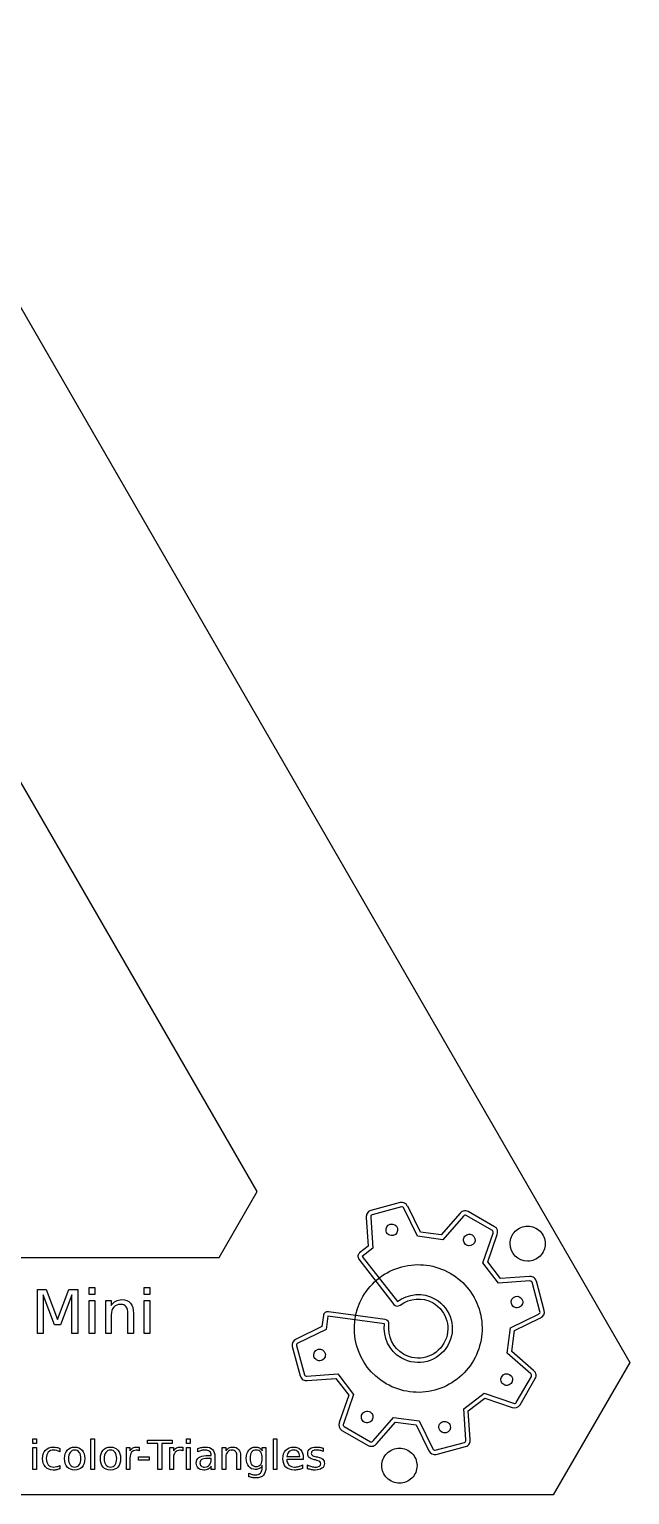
# Model space of a CAD drawing. Extents: x 89 to 635, y 56 to 757.
# Drawn here: x 571.3 to 634.6, y 400.3 to 554.6 of the extents above; entities that cross this region are included whole.
import ezdxf

# ---------------------------------------------------------------- set-up
doc = ezdxf.new("R2010")
doc.units = 0
doc.layers.get('0').update_dxf_attribs({"linetype": 'CONTINUOUS'})

msp = doc.modelspace()

# ---------------------------------------------------------------- linework, layer by layer
at = {"color": 7}
for p, q in [((553.484671, 554.646584), (634.560921, 414.218363)), ((595.309651, 432.203553), (549.434661, 511.661398)), ((591.309651, 425.275353), (595.309651, 432.203553)), ((610.093588, 428.339136), (610.093588, 428.339136)), ((618.200278, 426.799193), (618.200278, 426.799193)), ((625.657781, 426.719843), (625.657781, 426.719843)), ((499.559661, 425.275353), (591.309651, 425.275353)), ((572.178766, 421.894313), (573.112043, 421.894313)), ((572.178766, 417.265139), (572.178766, 421.894313)), ((573.112043, 421.894313), (574.293366, 418.744118)), ((574.293366, 418.744118), (575.48089, 421.894313)), ((575.48089, 421.894313), (576.414167, 421.894313)), ((576.414167, 421.894313), (576.414167, 417.265139)), ((577.635796, 422.08965), (578.206304, 422.08965)), ((577.635796, 421.367214), (577.635796, 422.08965)), ((578.206304, 422.08965), (578.206304, 421.367214)), ((583.427697, 422.08965), (583.998205, 422.08965)), ((583.427697, 421.367214), (583.427697, 422.08965)), ((583.998205, 422.08965), (583.998205, 421.367214)), ((573.980207, 418.155007), (572.786481, 421.330007)), ((572.786481, 421.330007), (572.786481, 417.265139)), ((575.803351, 421.330007), (574.609626, 418.155007)), ((575.803351, 417.265139), (575.803351, 421.330007)), ((578.206304, 421.367214), (577.635796, 421.367214)), ((577.635796, 420.737795), (578.206304, 420.737795)), ((577.635796, 417.265139), (577.635796, 420.737795)), ((578.206304, 420.737795), (578.206304, 417.265139)), ((579.375231, 417.265139), (579.375231, 420.737795)), ((579.375231, 420.737795), (579.948839, 420.737795)), ((579.948839, 420.737795), (579.948839, 420.198293)), ((583.998205, 421.367214), (583.427697, 421.367214)), ((583.427697, 420.737795), (583.998205, 420.737795)), ((583.427697, 417.265139), (583.427697, 420.737795)), ((583.998205, 420.737795), (583.998205, 417.265139)), ((606.462359, 421.146973), (606.462359, 421.146973)), ((622.843693, 419.977998), (622.843693, 419.977998)), ((579.948839, 419.22781), (579.948839, 417.265139)), ((581.713073, 417.265139), (581.713073, 419.342531)), ((582.283581, 419.361135), (582.283581, 417.265139)), ((582.283581, 419.361135), (582.283581, 419.361135)), ((572.786481, 417.265139), (572.178766, 417.265139)), ((574.609626, 418.155007), (573.980207, 418.155007)), ((576.414167, 417.265139), (575.803351, 417.265139)), ((578.206304, 417.265139), (577.635796, 417.265139)), ((579.948839, 417.265139), (579.375231, 417.265139)), ((582.283581, 417.265139), (581.713073, 417.265139)), ((583.998205, 417.265139), (583.427697, 417.265139)), ((601.73242, 415.589015), (601.73242, 415.589015)), ((634.560921, 414.218363), (626.510921, 400.275353)), ((621.303755, 411.871304), (621.303755, 411.871304)), ((606.375842, 408.767823), (606.375842, 408.767823)), ((571.700759, 406.143066), (572.081097, 406.143066)), ((571.700759, 405.661442), (571.700759, 406.143066)), ((572.081097, 406.143066), (572.081097, 405.661442)), ((577.794448, 406.143066), (578.174786, 406.143066)), ((577.794448, 402.926725), (577.794448, 406.143066)), ((578.174786, 406.143066), (578.174786, 402.926725)), ((583.757905, 406.012842), (586.368598, 406.012842)), ((583.757905, 405.661442), (583.757905, 406.012842)), ((586.368598, 406.012842), (586.368598, 405.661442)), ((587.881682, 406.143066), (588.262021, 406.143066)), ((587.881682, 405.661442), (587.881682, 406.143066)), ((588.262021, 406.143066), (588.262021, 405.661442)), ((597.026343, 406.143066), (597.406682, 406.143066)), ((597.026343, 402.926725), (597.026343, 406.143066)), ((597.406682, 406.143066), (597.406682, 402.926725)), ((614.482538, 407.227889), (614.482538, 407.227889)), ((572.081097, 405.661442), (571.700759, 405.661442)), ((571.700759, 405.241829), (572.081097, 405.241829)), ((571.700759, 402.926725), (571.700759, 405.241829)), ((572.081097, 405.241829), (572.081097, 402.926725)), ((574.540894, 405.152946), (574.540894, 404.797412)), ((574.540894, 405.152937), (574.540894, 405.152946)), ((576.103591, 405.29764), (576.103591, 405.29764)), ((576.103591, 404.975179), (576.103591, 404.975179)), ((579.865638, 405.29764), (579.865638, 405.29764)), ((579.865638, 404.975179), (579.865638, 404.975179)), ((581.542018, 402.926725), (581.542018, 405.241829)), ((581.542018, 405.241829), (581.924423, 405.241829)), ((581.924423, 405.241829), (581.924423, 404.882162)), ((582.895944, 405.27697), (582.898007, 404.886296)), ((584.853445, 405.661442), (583.757905, 405.661442)), ((584.853445, 402.926725), (584.853445, 405.661442)), ((586.368598, 405.661442), (585.273058, 405.661442)), ((585.273058, 405.661442), (585.273058, 402.926725)), ((586.122614, 402.926725), (586.122614, 405.241829)), ((586.122614, 405.241829), (586.50502, 405.241829)), ((586.50502, 405.241829), (586.50502, 404.882162)), ((587.476541, 405.27697), (587.478604, 404.886296)), ((588.262021, 405.661442), (587.881682, 405.661442)), ((587.881682, 405.241829), (588.262021, 405.241829)), ((587.881682, 402.926725), (587.881682, 405.241829)), ((588.262021, 405.241829), (588.262021, 402.926725)), ((589.080574, 404.785014), (589.080574, 405.136414)), ((591.637522, 402.926725), (591.637522, 405.241829)), ((591.637522, 405.241829), (592.019928, 405.241829)), ((592.019928, 405.241829), (592.019928, 404.882162)), ((595.862592, 404.890432), (595.862592, 405.241831)), ((595.862592, 405.241831), (596.242931, 405.241831)), ((596.242931, 405.241831), (596.242931, 403.214046)), ((602.280802, 405.173617), (602.280802, 404.813949)), ((602.280802, 405.173614), (602.280802, 405.173617)), ((572.081097, 402.926725), (571.700759, 402.926725)), ((574.540894, 403.367006), (574.540894, 403.015606)), ((578.174786, 402.926725), (577.794448, 402.926725)), ((581.924423, 402.926725), (581.542018, 402.926725)), ((581.924423, 404.146282), (581.924423, 402.926725)), ((582.835999, 404.255843), (583.950143, 404.255843)), ((582.835999, 403.916846), (582.835999, 404.255843)), ((583.950143, 403.916846), (582.835999, 403.916846)), ((583.950143, 404.255843), (583.950143, 403.916846)), ((585.273058, 402.926725), (584.853445, 402.926725)), ((586.50502, 402.926725), (586.122614, 402.926725)), ((586.50502, 404.146282), (586.50502, 402.926725)), ((588.262021, 402.926725), (587.881682, 402.926725)), ((589.952873, 404.388134), (590.486173, 404.388134)), ((590.486173, 404.090479), (590.107902, 404.090479)), ((590.486173, 404.388134), (590.486173, 404.425344)), ((590.486173, 404.005729), (590.486173, 404.090479)), ((590.486173, 402.926725), (590.486173, 403.278125)), ((590.866512, 402.926725), (590.486173, 402.926725)), ((590.866512, 404.247578), (590.866512, 404.247575)), ((590.866512, 404.247575), (590.866512, 402.926725)), ((592.019928, 402.926725), (591.637522, 402.926725)), ((592.019928, 404.235173), (592.019928, 402.926725)), ((593.196083, 402.926725), (593.196083, 404.311654)), ((593.576422, 402.926725), (593.196083, 402.926725)), ((593.576422, 404.324056), (593.576422, 402.926725)), ((593.576422, 404.324056), (593.576422, 404.324056)), ((595.862592, 404.111149), (595.862592, 404.111149)), ((595.862592, 403.145835), (595.862592, 403.333938)), ((597.406682, 402.926725), (597.026343, 402.926725)), ((600.180672, 403.993327), (598.431941, 403.993327)), ((598.444343, 404.288916), (599.800333, 404.290983)), ((600.091788, 403.404213), (600.091788, 403.044545)), ((600.180672, 404.179364), (600.180672, 404.179362)), ((600.180672, 404.179362), (600.180672, 403.993327)), ((600.635424, 403.011472), (600.635424, 403.404213)), ((601.451912, 403.933382), (601.31962, 403.964392)), ((601.528393, 404.280643), (601.658618, 404.251703)), ((612.157761, 403.337153), (612.157761, 403.337153)), ((594.452859, 402.168119), (594.452859, 402.538123)), ((626.510921, 400.275353), (464.358391, 400.275353))]:
    msp.add_line(p, q, dxfattribs=at)
at = {"color": 1}
for p, q in [((610.391755, 431.042814), (607.304733, 430.220172)), ((610.394387, 431.041294), (610.391755, 431.042814)), ((606.814183, 429.487786), (607.028808, 426.452463)), ((611.177664, 430.657375), (611.167422, 430.652009)), ((612.508322, 427.925612), (611.177664, 430.657375)), ((616.697677, 429.929228), (614.707302, 427.636004)), ((620.330128, 428.505543), (617.561264, 430.104148)), ((614.707302, 427.636004), (612.508322, 427.925612)), ((619.616603, 424.794687), (620.610495, 427.670362)), ((620.610495, 427.670362), (620.600877, 427.672155)), ((607.028808, 426.452463), (606.115804, 425.753722)), ((606.02944, 425.098013), (609.731964, 420.326912)), ((620.964644, 423.043552), (619.616603, 424.794687)), ((623.99575, 423.25705), (620.964644, 423.043552)), ((624.728097, 422.766525), (624.725465, 422.768044)), ((625.559179, 419.681753), (624.728097, 422.766525)), ((602.298272, 419.141592), (602.149653, 418.001546)), ((608.806113, 418.723319), (602.822956, 419.544249)), ((622.436689, 417.557132), (625.16999, 418.890456)), ((625.16999, 418.890456), (625.165257, 418.900709)), ((602.149653, 418.001546), (599.413672, 416.669756)), ((622.146362, 415.369255), (622.436689, 417.557132)), ((599.024484, 415.878459), (599.854019, 412.791021)), ((599.413672, 416.669756), (599.418406, 416.659503)), ((624.440716, 413.374657), (622.146362, 415.369255)), ((600.582604, 412.306227), (603.616386, 412.51818)), ((603.616386, 412.51818), (604.964012, 410.760153)), ((623.012952, 409.741078), (624.611518, 412.509875)), ((624.611518, 412.509875), (624.61142, 412.509944)), ((604.964012, 410.760153), (603.971664, 407.887152)), ((617.556089, 409.10354), (619.307224, 410.451579)), ((617.769587, 406.072439), (617.556089, 409.10354)), ((619.307224, 410.451579), (622.180226, 409.45923)), ((622.180226, 409.45923), (622.183781, 409.471466)), ((603.971664, 407.887152), (603.981282, 407.885359)), ((607.884475, 405.628277), (609.88216, 407.927991)), ((609.88216, 407.927991), (612.067362, 407.639207)), ((612.067362, 407.639207), (613.400692, 404.905901)), ((604.253571, 407.054641), (607.022435, 405.456036)), ((613.400692, 404.905901), (613.410935, 404.911267)), ((614.190468, 404.51472), (617.279037, 405.340053))]:
    msp.add_line(p, q, dxfattribs=at)
at = {"color": 5}
for p, q in [((607.280466, 429.520365), (607.510858, 426.237131)), ((610.513311, 430.593678), (607.424299, 429.769492)), ((612.200379, 427.493685), (610.758297, 430.452235)), ((617.049592, 429.621372), (614.892243, 427.140936)), ((620.096649, 428.100222), (617.327074, 429.699237)), ((619.096111, 424.708292), (620.167958, 427.820983)), ((607.510858, 426.237131), (606.398523, 425.38451)), ((614.892243, 427.140936), (612.200379, 427.493685)), ((606.398523, 425.38451), (610.098961, 420.612746)), ((620.745781, 422.559995), (619.096111, 424.708292)), ((624.029001, 422.790391), (620.745781, 422.559995)), ((625.108879, 419.559294), (624.278137, 422.646552)), ((602.759391, 419.081349), (602.577167, 417.691728)), ((608.742079, 418.262557), (602.759391, 419.081349)), ((622.00408, 417.863913), (624.965046, 419.310168)), ((602.577167, 417.691728), (599.618612, 416.249646)), ((621.651975, 415.182762), (622.00408, 417.863913)), ((599.474779, 416.000519), (600.305513, 412.913253)), ((624.136562, 413.023012), (621.651975, 415.182762)), ((600.550499, 412.771811), (603.833725, 413.002216)), ((603.833725, 413.002216), (605.485153, 410.847377)), ((622.608872, 409.974224), (624.207882, 412.743791)), ((605.485153, 410.847377), (604.413298, 407.73467)), ((617.072794, 409.322674), (619.22109, 410.972345)), ((619.22109, 410.972345), (622.333777, 409.900496)), ((617.303192, 406.039449), (617.072794, 409.322674)), ((607.531664, 405.934281), (609.693807, 408.423024)), ((609.693807, 408.423024), (612.379127, 408.068525)), ((612.379127, 408.068525), (613.821203, 405.109967)), ((604.487005, 407.459586), (607.25658, 405.860572)), ((614.070339, 404.966128), (617.159359, 405.790322))]:
    msp.add_line(p, q, dxfattribs=at)
at = {"color": 2}
for p, q in [((607.280466, 429.520365), (607.510858, 426.237131)), ((610.513311, 430.593678), (607.424299, 429.769492)), ((612.200379, 427.493685), (610.758297, 430.452235)), ((617.049592, 429.621372), (614.892243, 427.140936)), ((620.096649, 428.100222), (617.327074, 429.699237)), ((619.096111, 424.708292), (620.167958, 427.820983)), ((607.510858, 426.237131), (606.398523, 425.38451)), ((614.892243, 427.140936), (612.200379, 427.493685)), ((606.398523, 425.38451), (610.098961, 420.612746)), ((620.745781, 422.559995), (619.096111, 424.708292)), ((624.029001, 422.790391), (620.745781, 422.559995)), ((625.108879, 419.559294), (624.278137, 422.646552)), ((602.759391, 419.081349), (602.577167, 417.691728)), ((608.742079, 418.262557), (602.759391, 419.081349)), ((622.00408, 417.863913), (624.965046, 419.310168)), ((602.577167, 417.691728), (599.618612, 416.249646)), ((621.651975, 415.182762), (622.00408, 417.863913)), ((599.474779, 416.000519), (600.305513, 412.913253)), ((624.136562, 413.023012), (621.651975, 415.182762)), ((600.550499, 412.771811), (603.833725, 413.002216)), ((603.833725, 413.002216), (605.485153, 410.847377)), ((622.608872, 409.974224), (624.207882, 412.743791)), ((605.485153, 410.847377), (604.413298, 407.73467)), ((617.072794, 409.322674), (619.22109, 410.972345)), ((619.22109, 410.972345), (622.333777, 409.900496)), ((617.303192, 406.039449), (617.072794, 409.322674)), ((607.531664, 405.934281), (609.693807, 408.423024)), ((609.693807, 408.423024), (612.379127, 408.068525)), ((612.379127, 408.068525), (613.821203, 405.109967)), ((604.487005, 407.459586), (607.25658, 405.860572)), ((614.070339, 404.966128), (617.159359, 405.790322))]:
    msp.add_line(p, q, dxfattribs=at)
at = {"color": 1}
for points in [[(611.167422, 430.652009), (611.039878, 430.943386), (610.706884, 431.123583), (610.394387, 431.041294)], [(606.895225, 429.893559), (606.821141, 429.752218), (606.805319, 429.613862), (606.814183, 429.487786)], [(607.304733, 430.220172), (607.125822, 430.172191), (606.969258, 430.034929), (606.895225, 429.893559)], [(617.032101, 430.156651), (616.881057, 430.106668), (616.77826, 430.021948), (616.697677, 429.929228)], [(617.561264, 430.104148), (617.397561, 430.198586), (617.183148, 430.206645), (617.032101, 430.156651)], [(620.600877, 427.672155), (620.722516, 427.971432), (620.625411, 428.335061), (620.330128, 428.505543)], [(605.936411, 425.443808), (605.920204, 425.320758), (605.953681, 425.196321), (606.02944, 425.098013)], [(606.115804, 425.753722), (606.017174, 425.678383), (605.952618, 425.566857), (605.936411, 425.443808)], [(624.401528, 423.176006), (624.260185, 423.25009), (624.121815, 423.265933), (623.99575, 423.25705)], [(624.725465, 422.768044), (624.676906, 422.945915), (624.542227, 423.102318), (624.401528, 423.176006)], [(609.731964, 420.326912), (609.88917, 420.123691), (610.181073, 420.08577), (610.384986, 420.242078)], [(610.384986, 420.242078), (611.354985, 420.992674), (612.713831, 421.131857), (613.846064, 420.478161)], [(613.846064, 420.478161), (615.340942, 419.615093), (615.851575, 417.717867), (614.9885, 416.222977)], [(602.476968, 419.451917), (602.378505, 419.376354), (602.3142, 419.264681), (602.298272, 419.141592)], [(602.822956, 419.544249), (602.699937, 419.560706), (602.57543, 419.527479), (602.476968, 419.451917)], [(609.206094, 418.200178), (609.23952, 418.454935), (609.060723, 418.688787), (608.806113, 418.723319)], [(625.165257, 418.900709), (625.465587, 419.028437), (625.645561, 419.359232), (625.559179, 419.681753)], [(610.732179, 415.084754), (609.599946, 415.738449), (609.041058, 416.984835), (609.206094, 418.200178)], [(599.418406, 416.659503), (599.118158, 416.53174), (598.938003, 416.20105), (599.024484, 415.878459)], [(614.9885, 416.222977), (614.125446, 414.728125), (612.227051, 414.221689), (610.732179, 415.084754)], [(599.854019, 412.791021), (599.900741, 412.616617), (600.036778, 412.460295), (600.179499, 412.385728)], [(600.179499, 412.385728), (600.322085, 412.310926), (600.46029, 412.297685), (600.582604, 412.306227)], [(624.672654, 413.023371), (624.627576, 413.176596), (624.53937, 413.288973), (624.440716, 413.374657)], [(624.61142, 412.509944), (624.702627, 412.667919), (624.717727, 412.870148), (624.672654, 413.023371)], [(622.183781, 409.471466), (622.48388, 409.349841), (622.848051, 409.455461), (623.012952, 409.741078)], [(603.981282, 407.885359), (603.861385, 407.585715), (603.968692, 407.219116), (604.253571, 407.054641)], [(617.688541, 405.666656), (617.762531, 405.808052), (617.77838, 405.946455), (617.769587, 406.072439)], [(607.022435, 405.456036), (607.180456, 405.364728), (607.388502, 405.350594), (607.541623, 405.398601)], [(607.541623, 405.398601), (607.694723, 405.44657), (607.803072, 405.534614), (607.884475, 405.628277)], [(613.410935, 404.911267), (613.537896, 404.60956), (613.867076, 404.428031), (614.190468, 404.51472)], [(617.279037, 405.340053), (617.458004, 405.387952), (617.614513, 405.525296), (617.688541, 405.666656)]]:
    msp.add_open_spline(points, degree=3, dxfattribs=at)
at = {"color": 5}
for points in [[(607.424299, 429.769492), (607.315812, 429.740383), (607.272587, 429.632324), (607.280466, 429.520365)], [(610.758297, 430.452235), (610.729218, 430.560642), (610.621746, 430.622691), (610.513311, 430.593678)], [(617.327074, 429.699237), (617.229818, 429.755338), (617.123246, 429.706123), (617.049592, 429.621372)], [(620.167958, 427.820983), (620.224095, 427.918216), (620.193881, 428.044085), (620.096649, 428.100222)], [(610.098961, 420.612746), (611.214834, 421.476221), (612.78307, 421.631964), (614.080553, 420.882862)], [(624.278137, 422.646552), (624.249049, 422.754964), (624.141033, 422.798277), (624.029001, 422.790391)], [(614.080553, 420.882862), (615.793776, 419.893732), (616.38064, 417.703533), (615.391506, 415.990301)], [(624.965046, 419.310168), (625.073478, 419.339183), (625.137926, 419.450831), (625.108879, 419.559294)], [(610.498948, 414.67934), (609.201465, 415.428442), (608.552224, 416.864446), (608.742079, 418.262557)], [(599.618612, 416.249646), (599.51018, 416.220631), (599.445701, 416.108951), (599.474779, 416.000519)], [(615.391506, 415.990301), (614.402387, 414.277098), (612.212171, 413.69021), (610.498948, 414.67934)], [(600.305513, 412.913253), (600.334548, 412.804747), (600.438466, 412.763926), (600.550499, 412.771811)], [(624.207882, 412.743791), (624.264025, 412.841034), (624.221326, 412.949383), (624.136562, 413.023012)], [(622.333777, 409.900496), (622.431011, 409.844357), (622.552729, 409.876982), (622.608872, 409.974224)], [(604.413298, 407.73467), (604.357177, 407.637466), (604.389774, 407.515723), (604.487005, 407.459586)], [(617.159359, 405.790322), (617.267792, 405.819337), (617.311022, 405.927406), (617.303192, 406.039449)], [(607.25658, 405.860572), (607.353797, 405.804406), (607.45802, 405.849549), (607.531664, 405.934281)], [(613.821203, 405.109967), (613.850228, 405.001466), (613.961851, 404.93702), (614.070339, 404.966128)]]:
    msp.add_open_spline(points, degree=3, dxfattribs=at)
at = {"color": 2}
for points in [[(607.424299, 429.769492), (607.315812, 429.740383), (607.272587, 429.632324), (607.280466, 429.520365)], [(610.758297, 430.452235), (610.729218, 430.560642), (610.621746, 430.622691), (610.513311, 430.593678)], [(617.327074, 429.699237), (617.229818, 429.755338), (617.123246, 429.706123), (617.049592, 429.621372)], [(620.167958, 427.820983), (620.224095, 427.918216), (620.193881, 428.044085), (620.096649, 428.100222)], [(610.098961, 420.612746), (611.214834, 421.476221), (612.78307, 421.631964), (614.080553, 420.882862)], [(624.278137, 422.646552), (624.249049, 422.754964), (624.141033, 422.798277), (624.029001, 422.790391)], [(614.080553, 420.882862), (615.793776, 419.893732), (616.38064, 417.703533), (615.391506, 415.990301)], [(624.965046, 419.310168), (625.073478, 419.339183), (625.137926, 419.450831), (625.108879, 419.559294)], [(610.498948, 414.67934), (609.201465, 415.428442), (608.552224, 416.864446), (608.742079, 418.262557)], [(599.618612, 416.249646), (599.51018, 416.220631), (599.445701, 416.108951), (599.474779, 416.000519)], [(615.391506, 415.990301), (614.402387, 414.277098), (612.212171, 413.69021), (610.498948, 414.67934)], [(600.305513, 412.913253), (600.334548, 412.804747), (600.438466, 412.763926), (600.550499, 412.771811)], [(624.207882, 412.743791), (624.264025, 412.841034), (624.221326, 412.949383), (624.136562, 413.023012)], [(622.333777, 409.900496), (622.431011, 409.844357), (622.552729, 409.876982), (622.608872, 409.974224)], [(604.413298, 407.73467), (604.357177, 407.637466), (604.389774, 407.515723), (604.487005, 407.459586)], [(617.159359, 405.790322), (617.267792, 405.819337), (617.311022, 405.927406), (617.303192, 406.039449)], [(607.25658, 405.860572), (607.353797, 405.804406), (607.45802, 405.849549), (607.531664, 405.934281)], [(613.821203, 405.109967), (613.850228, 405.001466), (613.961851, 404.93702), (614.070339, 404.966128)]]:
    msp.add_open_spline(points, degree=3, dxfattribs=at)
at = {"color": 7}
for points in [[(608.910747, 428.022195), (608.823226, 428.348828), (609.017065, 428.684565), (609.343697, 428.772086)], [(609.196026, 427.650412), (609.055394, 427.731606), (608.952776, 427.86534), (608.910747, 428.022195)], [(609.660639, 427.589245), (609.503784, 427.547215), (609.336658, 427.569218), (609.196026, 427.650412)], [(609.343697, 428.772086), (609.67033, 428.859607), (610.006067, 428.665769), (610.093588, 428.339136)], [(610.093588, 428.339136), (610.181109, 428.012504), (609.987271, 427.676766), (609.660639, 427.589245)], [(617.139771, 427.411477), (617.220965, 427.552109), (617.354699, 427.654727), (617.511554, 427.696756)], [(617.511554, 427.696756), (617.668409, 427.738785), (617.835535, 427.716782), (617.976167, 427.635588)], [(617.976167, 427.635588), (618.269018, 427.466511), (618.369355, 427.092044), (618.200278, 426.799193)], [(621.957781, 426.719843), (621.957781, 427.210493), (622.152691, 427.681048), (622.499633, 428.02799)], [(622.499633, 428.02799), (622.846576, 428.374933), (623.317131, 428.569843), (623.807781, 428.569843)], [(623.807781, 428.569843), (624.298432, 428.569843), (624.768986, 428.374933), (625.115929, 428.02799)], [(625.115929, 428.02799), (625.462871, 427.681048), (625.657781, 427.210493), (625.657781, 426.719843)], [(617.078603, 426.946864), (617.036574, 427.103718), (617.058577, 427.270845), (617.139771, 427.411477)], [(617.363883, 426.575081), (617.22325, 426.656275), (617.120632, 426.790009), (617.078603, 426.946864)], [(618.200278, 426.799193), (618.0312, 426.506342), (617.656734, 426.406004), (617.363883, 426.575081)], [(623.807781, 424.869843), (622.786054, 424.869843), (621.957781, 425.698116), (621.957781, 426.719843)], [(625.657781, 426.719843), (625.657781, 426.229192), (625.462871, 425.758638), (625.115929, 425.411695)], [(610.547006, 424.281234), (612.270312, 424.742992), (614.10647, 424.501258), (615.651544, 423.609209)], [(625.115929, 425.411695), (624.768986, 425.064753), (624.298432, 424.869843), (623.807781, 424.869843)], [(606.462359, 421.146973), (607.354408, 422.692048), (608.823699, 423.819475), (610.547006, 424.281234)], [(615.651544, 423.609209), (617.196619, 422.71716), (618.324046, 421.247868), (618.785805, 419.524561)], [(579.948839, 420.198293), (580.085265, 420.407065), (580.245462, 420.563128), (580.42943, 420.666481)], [(580.21549, 420.030861), (580.037723, 419.834491), (579.948839, 419.566807), (579.948839, 419.22781)], [(580.944127, 420.325417), (580.636136, 420.325417), (580.393257, 420.227231), (580.21549, 420.030861)], [(580.42943, 420.666481), (580.615465, 420.769834), (580.829406, 420.821511), (581.071251, 420.821511)], [(581.520836, 420.080471), (581.392679, 420.243768), (581.200442, 420.325417), (580.944127, 420.325417)], [(581.071251, 420.821511), (581.470194, 420.821511), (581.771984, 420.697487), (581.976623, 420.44944)], [(581.713073, 419.342531), (581.713073, 419.671193), (581.648994, 419.917173), (581.520836, 420.080471)], [(581.976623, 420.44944), (582.181262, 420.20346), (582.283581, 419.840692), (582.283581, 419.361135)], [(608.924594, 411.957788), (605.707143, 413.815384), (604.604763, 417.929522), (606.462359, 421.146973)], [(622.093801, 420.410948), (622.00628, 420.737581), (622.200119, 421.073319), (622.526751, 421.160839)], [(622.37908, 420.039165), (622.238448, 420.120359), (622.13583, 420.254093), (622.093801, 420.410948)], [(622.843693, 419.977998), (622.686838, 419.935969), (622.519712, 419.957971), (622.37908, 420.039165)], [(622.526751, 421.160839), (622.853384, 421.24836), (623.189122, 421.054522), (623.276643, 420.72789)], [(623.215476, 420.263277), (623.134282, 420.122645), (623.000548, 420.020027), (622.843693, 419.977998)], [(623.276643, 420.72789), (623.318672, 420.571035), (623.29667, 420.403909), (623.215476, 420.263277)], [(618.785805, 419.524561), (619.247564, 417.801254), (619.005829, 415.965097), (618.113779, 414.420022)], [(601.299469, 414.839124), (601.211949, 415.165757), (601.405788, 415.501494), (601.73242, 415.589015)], [(601.73242, 415.589015), (602.059053, 415.676536), (602.394791, 415.482698), (602.482312, 415.156066)], [(601.584749, 414.467341), (601.444116, 414.548535), (601.341498, 414.682269), (601.299469, 414.839124)], [(602.049362, 414.406173), (601.892507, 414.364144), (601.725381, 414.386147), (601.584749, 414.467341)], [(602.421145, 414.691453), (602.339951, 414.55082), (602.206216, 414.448202), (602.049362, 414.406173)], [(602.482312, 415.156066), (602.524341, 414.999211), (602.502339, 414.832085), (602.421145, 414.691453)], [(618.113779, 414.420022), (617.22173, 412.874948), (615.752439, 411.747521), (614.029132, 411.285762)], [(621.018476, 412.243087), (620.976446, 412.399942), (620.998449, 412.567068), (621.079643, 412.7077)], [(621.303755, 411.871304), (621.163123, 411.952498), (621.060505, 412.086232), (621.018476, 412.243087)], [(621.079643, 412.7077), (621.248721, 413.000551), (621.623188, 413.100888), (621.916039, 412.931811)], [(621.916039, 412.931811), (622.20889, 412.762733), (622.309228, 412.388267), (622.140151, 412.095416)], [(614.029132, 411.285762), (612.305825, 410.824004), (610.469668, 411.065739), (608.924594, 411.957788)], [(621.768368, 411.810136), (621.611513, 411.768107), (621.444387, 411.79011), (621.303755, 411.871304)], [(622.140151, 412.095416), (622.058957, 411.954784), (621.925223, 411.852166), (621.768368, 411.810136)], [(606.747625, 409.053102), (606.90448, 409.095131), (607.071606, 409.073129), (607.212238, 408.991935)], [(606.314673, 408.303209), (606.272645, 408.460064), (606.294648, 408.627191), (606.375842, 408.767823)], [(606.599953, 407.931425), (606.459321, 408.012619), (606.356702, 408.146354), (606.314673, 408.303209)], [(606.375842, 408.767823), (606.457036, 408.908455), (606.590771, 409.011073), (606.747625, 409.053102)], [(607.064567, 407.870258), (606.907712, 407.828228), (606.740585, 407.850231), (606.599953, 407.931425)], [(607.43635, 408.155539), (607.355157, 408.014906), (607.221422, 407.912287), (607.064567, 407.870258)], [(607.212238, 408.991935), (607.352871, 408.910741), (607.455489, 408.777006), (607.497518, 408.620152)], [(607.497518, 408.620152), (607.539547, 408.463297), (607.517544, 408.296171), (607.43635, 408.155539)], [(614.482538, 407.227889), (614.440509, 407.384744), (614.462512, 407.55187), (614.543706, 407.692502)], [(614.543706, 407.692502), (614.6249, 407.833134), (614.758634, 407.935752), (614.915489, 407.977781)], [(614.915489, 407.977781), (615.072343, 408.01981), (615.23947, 407.997808), (615.380102, 407.916614)], [(615.665381, 407.544831), (615.752901, 407.218198), (615.559063, 406.88246), (615.23243, 406.794939)], [(615.380102, 407.916614), (615.520734, 407.83542), (615.623352, 407.701685), (615.665381, 407.544831)], [(615.23243, 406.794939), (614.905798, 406.707418), (614.57006, 406.901256), (614.482538, 407.227889)], [(572.709482, 404.082204), (572.709482, 404.459786), (572.812835, 404.756754), (573.01954, 404.973106)], [(573.01954, 404.973106), (573.227624, 405.189458), (573.512189, 405.297634), (573.873235, 405.297634)], [(573.315129, 404.73953), (573.178704, 404.583811), (573.110491, 404.364703), (573.110491, 404.082205)], [(573.889771, 404.975174), (573.643102, 404.975174), (573.451555, 404.896626), (573.315129, 404.73953)], [(573.873235, 405.297634), (573.990368, 405.297634), (574.104745, 405.28523), (574.216366, 405.260424)], [(574.216366, 404.929704), (574.108879, 404.960017), (574.000014, 404.975174), (573.889771, 404.975174)], [(574.216366, 405.260424), (574.327987, 405.236997), (574.436163, 405.201168), (574.540894, 405.152937)], [(574.540894, 404.797412), (574.433407, 404.856665), (574.325231, 404.900762), (574.216366, 404.929704)], [(575.041124, 404.08221), (575.041124, 404.462548), (575.134831, 404.760205), (575.322244, 404.975179)], [(575.322244, 404.975179), (575.511035, 405.190153), (575.771484, 405.29764), (576.103591, 405.29764)], [(575.6199, 404.7354), (575.501389, 404.576926), (575.442133, 404.359196), (575.442133, 404.08221)], [(576.103591, 404.975179), (575.899642, 404.975179), (575.738411, 404.895252), (575.6199, 404.7354)], [(576.103591, 405.29764), (576.43432, 405.29764), (576.694081, 405.190153), (576.882872, 404.975179)], [(576.585216, 404.733333), (576.466705, 404.894563), (576.306163, 404.975179), (576.103591, 404.975179)], [(576.762983, 404.08221), (576.762983, 404.35644), (576.703727, 404.573481), (576.585216, 404.733333)], [(576.882872, 404.975179), (577.071663, 404.760205), (577.166059, 404.462548), (577.166059, 404.08221)], [(578.803171, 404.08221), (578.803171, 404.462548), (578.896877, 404.760205), (579.08429, 404.975179)], [(579.08429, 404.975179), (579.273081, 405.190153), (579.533531, 405.29764), (579.865638, 405.29764)], [(579.381947, 404.7354), (579.263436, 404.576926), (579.20418, 404.359196), (579.20418, 404.08221)], [(579.865638, 404.975179), (579.661689, 404.975179), (579.500458, 404.895252), (579.381947, 404.7354)], [(579.865638, 405.29764), (580.196367, 405.29764), (580.456128, 405.190153), (580.644919, 404.975179)], [(580.347262, 404.733333), (580.228751, 404.894563), (580.068209, 404.975179), (579.865638, 404.975179)], [(580.525029, 404.08221), (580.525029, 404.35644), (580.465773, 404.573481), (580.347262, 404.733333)], [(580.644919, 404.975179), (580.83371, 404.760205), (580.928105, 404.462548), (580.928105, 404.08221)], [(581.924423, 404.882162), (582.004349, 405.022721), (582.108391, 405.126763), (582.236549, 405.194287)], [(582.095989, 404.747796), (581.981612, 404.608614), (581.924423, 404.408109), (581.924423, 404.146282)], [(582.592083, 404.958636), (582.377109, 404.958636), (582.211744, 404.888356), (582.095989, 404.747796)], [(582.236549, 405.194287), (582.364706, 405.263189), (582.520425, 405.29764), (582.703704, 405.29764)], [(582.757447, 404.940036), (582.70784, 404.952436), (582.652719, 404.958636), (582.592083, 404.958636)], [(582.703704, 405.29764), (582.729884, 405.29764), (582.758824, 405.295573), (582.790524, 405.29144)], [(582.898007, 404.886296), (582.855287, 404.911102), (582.808434, 404.929016), (582.757447, 404.940036)], [(582.790524, 405.29144), (582.822217, 405.288706), (582.857357, 405.283883), (582.895944, 405.27697)], [(586.50502, 404.882162), (586.584946, 405.022721), (586.688988, 405.126763), (586.817146, 405.194287)], [(586.676586, 404.747796), (586.562209, 404.608614), (586.50502, 404.408109), (586.50502, 404.146282)], [(587.17268, 404.958636), (586.957706, 404.958636), (586.792341, 404.888356), (586.676586, 404.747796)], [(586.817146, 405.194287), (586.945303, 405.263189), (587.101022, 405.29764), (587.284301, 405.29764)], [(587.338044, 404.940036), (587.288437, 404.952436), (587.233316, 404.958636), (587.17268, 404.958636)], [(587.284301, 405.29764), (587.310481, 405.29764), (587.339421, 405.295573), (587.371121, 405.29144)], [(587.478604, 404.886296), (587.435884, 404.911102), (587.389031, 404.929016), (587.338044, 404.940036)], [(587.371121, 405.29144), (587.402814, 405.288706), (587.437954, 405.283883), (587.476541, 405.27697)], [(589.080574, 405.136414), (589.219756, 405.19016), (589.354804, 405.230123), (589.485718, 405.256303)], [(589.442309, 404.927641), (589.316908, 404.895947), (589.196329, 404.848405), (589.080574, 404.785014)], [(589.828849, 404.975181), (589.696558, 404.975181), (589.567711, 404.959334), (589.442309, 404.927641)], [(589.485718, 405.256303), (589.616631, 405.283863), (589.7441, 405.297643), (589.868123, 405.297643)], [(590.312541, 404.830487), (590.198164, 404.926949), (590.036933, 404.975181), (589.828849, 404.975181)], [(589.868123, 405.297643), (590.202986, 405.297643), (590.4531, 405.210826), (590.618465, 405.037194)], [(590.486173, 404.425344), (590.486173, 404.600354), (590.428296, 404.735402), (590.312541, 404.830487)], [(590.618465, 405.037194), (590.78383, 404.863561), (590.866512, 404.600356), (590.866512, 404.247578)], [(592.019928, 404.882162), (592.110879, 405.021343), (592.217677, 405.125385), (592.340322, 405.194287)], [(592.197695, 404.77054), (592.079184, 404.639626), (592.019928, 404.461171), (592.019928, 404.235173)], [(592.683453, 404.966911), (592.478126, 404.966911), (592.316206, 404.901454), (592.197695, 404.77054)], [(592.340322, 405.194287), (592.464345, 405.263189), (592.606972, 405.29764), (592.768203, 405.29764)], [(593.067926, 404.803613), (592.982487, 404.912478), (592.85433, 404.966911), (592.683453, 404.966911)], [(592.768203, 405.29764), (593.034164, 405.29764), (593.235358, 405.214957), (593.371783, 405.049593)], [(593.196083, 404.311654), (593.196083, 404.530762), (593.153364, 404.694748), (593.067926, 404.803613)], [(593.371783, 405.049593), (593.508209, 404.885606), (593.576422, 404.64376), (593.576422, 404.324056)], [(594.173807, 404.111151), (594.173807, 404.469441), (594.260623, 404.756762), (594.434256, 404.973114)], [(594.434256, 404.973114), (594.607889, 405.189466), (594.836643, 405.297642), (595.120519, 405.297642)], [(594.736046, 404.751937), (594.623047, 404.600353), (594.566548, 404.386757), (594.566548, 404.111149)], [(595.213536, 404.979313), (595.009587, 404.979313), (594.850423, 404.903521), (594.736046, 404.751937)], [(595.120519, 405.297642), (595.291396, 405.297642), (595.438157, 405.26388), (595.560802, 405.196356)], [(595.691027, 404.751937), (595.578028, 404.903521), (595.418864, 404.979313), (595.213536, 404.979313)], [(595.560802, 405.196356), (595.683447, 405.128832), (595.784044, 405.026857), (595.862592, 404.890432)], [(595.862592, 404.111149), (595.862592, 404.386757), (595.805404, 404.600353), (595.691027, 404.751937)], [(598.035066, 404.061542), (598.035066, 404.440502), (598.137041, 404.740915), (598.340991, 404.962779)], [(598.340991, 404.962779), (598.546318, 405.186021), (598.822615, 405.297642), (599.169881, 405.297642)], [(598.663452, 404.795345), (598.536672, 404.675455), (598.463636, 404.506646), (598.444343, 404.288916)], [(599.174015, 404.975179), (598.961797, 404.975179), (598.791609, 404.915234), (598.663452, 404.795345)], [(599.169881, 405.297642), (599.481317, 405.297642), (599.727297, 405.197045), (599.90782, 404.995852)], [(599.624633, 404.789144), (599.511634, 404.913167), (599.361428, 404.975179), (599.174015, 404.975179)], [(599.800333, 404.290983), (599.7976, 404.499067), (599.739033, 404.66512), (599.624633, 404.789144)], [(599.90782, 404.995852), (600.089721, 404.796036), (600.180672, 404.523873), (600.180672, 404.179364)], [(600.651961, 404.615515), (600.651961, 404.833245), (600.729131, 405.001365), (600.883471, 405.119877)], [(600.809057, 404.191768), (600.704326, 404.295121), (600.651961, 404.43637), (600.651961, 404.615515)], [(600.883471, 405.119877), (601.037811, 405.238388), (601.256919, 405.297644), (601.540795, 405.297644)], [(601.160457, 404.892492), (601.06675, 404.834612), (601.019897, 404.747795), (601.019897, 404.632043)], [(601.019897, 404.632043), (601.019897, 404.543848), (601.053659, 404.474257), (601.121183, 404.42327)], [(601.586271, 404.979312), (601.39748, 404.979312), (601.255542, 404.950372), (601.160457, 404.892492)], [(601.540795, 405.297644), (601.681355, 405.297644), (601.813647, 405.287307), (601.93767, 405.266634)], [(601.945938, 404.937972), (601.830183, 404.965532), (601.710294, 404.979312), (601.586271, 404.979312)], [(601.93767, 405.266634), (602.061693, 405.24596), (602.176071, 405.214954), (602.280802, 405.173614)], [(602.280802, 404.813949), (602.173315, 404.869069), (602.061693, 404.91041), (601.945938, 404.937972)], [(608.457761, 403.337153), (608.457761, 403.827803), (608.652671, 404.298358), (608.999613, 404.6453)], [(608.999613, 404.6453), (609.346556, 404.992243), (609.817111, 405.187153), (610.307761, 405.187153)], [(610.307761, 405.187153), (610.798412, 405.187153), (611.268966, 404.992243), (611.615909, 404.6453)], [(611.615909, 404.6453), (611.962851, 404.298358), (612.157761, 403.827803), (612.157761, 403.337153)], [(573.017473, 403.195437), (572.812146, 403.414545), (572.709482, 403.710134), (572.709482, 404.082204)], [(573.84843, 402.866775), (573.499787, 402.866775), (573.222801, 402.976329), (573.017473, 403.195437)], [(573.110491, 404.082205), (573.110491, 403.799707), (573.178704, 403.57991), (573.315129, 403.422814)], [(573.315129, 403.422814), (573.451555, 403.267096), (573.643102, 403.189237), (573.889771, 403.189237)], [(573.889771, 403.189237), (574.000014, 403.189237), (574.108879, 403.203707), (574.216366, 403.232647)], [(574.540894, 403.015606), (574.434785, 402.965999), (574.324542, 402.928792), (574.210165, 402.903985)], [(574.216366, 403.232647), (574.325231, 403.262967), (574.433407, 403.307753), (574.540894, 403.367006)], [(575.322244, 403.189242), (575.134831, 403.405594), (575.041124, 403.70325), (575.041124, 404.08221)], [(576.103591, 402.866781), (575.771484, 402.866781), (575.511035, 402.974268), (575.322244, 403.189242)], [(575.442133, 404.08221), (575.442133, 403.805224), (575.5007, 403.586805), (575.617833, 403.426953)], [(575.617833, 403.426953), (575.736344, 403.268479), (575.898264, 403.189242), (576.103591, 403.189242)], [(576.103591, 403.189242), (576.306163, 403.189242), (576.466705, 403.269168), (576.585216, 403.42902)], [(576.882872, 403.189242), (576.694081, 402.974268), (576.43432, 402.866781), (576.103591, 402.866781)], [(576.585216, 403.42902), (576.703727, 403.588872), (576.762983, 403.806602), (576.762983, 404.08221)], [(577.166059, 404.08221), (577.166059, 403.70325), (577.071663, 403.405594), (576.882872, 403.189242)], [(579.08429, 403.189242), (578.896877, 403.405594), (578.803171, 403.70325), (578.803171, 404.08221)], [(579.865638, 402.866781), (579.533531, 402.866781), (579.273081, 402.974268), (579.08429, 403.189242)], [(579.20418, 404.08221), (579.20418, 403.805224), (579.262747, 403.586805), (579.37988, 403.426953)], [(579.37988, 403.426953), (579.498391, 403.268479), (579.660311, 403.189242), (579.865638, 403.189242)], [(579.865638, 403.189242), (580.068209, 403.189242), (580.228751, 403.269168), (580.347262, 403.42902)], [(580.644919, 403.189242), (580.456128, 402.974268), (580.196367, 402.866781), (579.865638, 402.866781)], [(580.347262, 403.42902), (580.465773, 403.588872), (580.525029, 403.806602), (580.525029, 404.08221)], [(580.928105, 404.08221), (580.928105, 403.70325), (580.83371, 403.405594), (580.644919, 403.189242)], [(588.911076, 403.600585), (588.911076, 403.861034), (588.997892, 404.057404), (589.171525, 404.189696)], [(589.119849, 403.065217), (588.980667, 403.198887), (588.911076, 403.377343), (588.911076, 403.600585)], [(589.686222, 402.86678), (589.449199, 402.86678), (589.260408, 402.932925), (589.119849, 403.065217)], [(589.171525, 404.189696), (589.346536, 404.321988), (589.606985, 404.388134), (589.952873, 404.388134)], [(589.469181, 403.985059), (589.35067, 403.914779), (589.291414, 403.794889), (589.291414, 403.625391)], [(589.291414, 403.625391), (589.291414, 403.490343), (589.335511, 403.382856), (589.423706, 403.30293)], [(589.423706, 403.30293), (589.513279, 403.224382), (589.634546, 403.185108), (589.787508, 403.185108)], [(590.107902, 404.090479), (589.800599, 404.090479), (589.587692, 404.055339), (589.469181, 403.985059)], [(590.161645, 402.966), (590.03211, 402.899853), (589.873635, 402.86678), (589.686222, 402.86678)], [(589.787508, 403.185108), (589.998348, 403.185108), (590.167158, 403.259522), (590.293937, 403.40835)], [(590.486173, 403.278125), (590.399357, 403.137565), (590.291181, 403.033523), (590.161645, 402.966)], [(590.293937, 403.40835), (590.422094, 403.558556), (590.486173, 403.757682), (590.486173, 404.005729)], [(594.434256, 403.251255), (594.260623, 403.467607), (594.173807, 403.754239), (594.173807, 404.111151)], [(595.120519, 402.926727), (594.836643, 402.926727), (594.607889, 403.034903), (594.434256, 403.251255)], [(594.566548, 404.111149), (594.566548, 403.836919), (594.623047, 403.624013), (594.736046, 403.472429)], [(594.736046, 403.472429), (594.850423, 403.320844), (595.009587, 403.245052), (595.213536, 403.245052)], [(595.560802, 403.028013), (595.438157, 402.960489), (595.291396, 402.926727), (595.120519, 402.926727)], [(595.213536, 403.245052), (595.418864, 403.245052), (595.578028, 403.320844), (595.691027, 403.472429)], [(595.862592, 403.333938), (595.784044, 403.197512), (595.683447, 403.095537), (595.560802, 403.028013)], [(595.676557, 402.556724), (595.80058, 402.68626), (595.862592, 402.88263), (595.862592, 403.145835)], [(595.691027, 403.472429), (595.805404, 403.624013), (595.862592, 403.836919), (595.862592, 404.111149)], [(596.242931, 403.214046), (596.242931, 402.819927), (596.155426, 402.527094), (595.980415, 402.335547)], [(598.357527, 403.189244), (598.142553, 403.404218), (598.035066, 403.694984), (598.035066, 404.061542)], [(599.236026, 402.866783), (598.866712, 402.866783), (598.573879, 402.97427), (598.357527, 403.189244)], [(598.431941, 403.993327), (598.448481, 403.731499), (598.527029, 403.531684), (598.667586, 403.39388)], [(598.667586, 403.39388), (598.809524, 403.257454), (599.006583, 403.189242), (599.258764, 403.189242)], [(599.672175, 402.912253), (599.528859, 402.881939), (599.383476, 402.866783), (599.236026, 402.866783)], [(599.258764, 403.189242), (599.404836, 403.189242), (599.546085, 403.207155), (599.682511, 403.242982)], [(600.091788, 403.044545), (599.955362, 402.986665), (599.815491, 402.942567), (599.672175, 402.912253)], [(599.682511, 403.242982), (599.820314, 403.278808), (599.95674, 403.332552), (600.091788, 403.404213)], [(600.635424, 403.404213), (600.775984, 403.331177), (600.914477, 403.276055), (601.050903, 403.238848)], [(601.059171, 402.903985), (600.925501, 402.927411), (600.784252, 402.96324), (600.635424, 403.011472)], [(601.31962, 403.964392), (601.083975, 404.013998), (600.913788, 404.08979), (600.809057, 404.191768)], [(601.050903, 403.238848), (601.187328, 403.203021), (601.322376, 403.185108), (601.456046, 403.185108)], [(601.121183, 404.42327), (601.188706, 404.373663), (601.324443, 404.326121), (601.528393, 404.280643)], [(602.14851, 403.054877), (601.979011, 402.929475), (601.745434, 402.866775), (601.447778, 402.866775)], [(601.908731, 403.774219), (601.83983, 403.829339), (601.687557, 403.882393), (601.451912, 403.933382)], [(601.456046, 403.185108), (601.635191, 403.185108), (601.772994, 403.215424), (601.869457, 403.276058)], [(601.658618, 404.251703), (601.928713, 404.193823), (602.12026, 404.111829), (602.233259, 404.005723)], [(601.869457, 403.276058), (601.96592, 403.338071), (602.014151, 403.424887), (602.014151, 403.536507)], [(602.014151, 403.536507), (602.014151, 403.63986), (601.979011, 403.719097), (601.908731, 403.774219)], [(602.404825, 403.56544), (602.404825, 403.350466), (602.319387, 403.180278), (602.14851, 403.054877)], [(602.233259, 404.005723), (602.347636, 403.900992), (602.404825, 403.754231), (602.404825, 403.56544)], [(608.999613, 402.029005), (608.652671, 402.375948), (608.457761, 402.846502), (608.457761, 403.337153)], [(612.157761, 403.337153), (612.157761, 402.846502), (611.962851, 402.375948), (611.615909, 402.029005)], [(574.210165, 402.903985), (574.097166, 402.879178), (573.976588, 402.866775), (573.84843, 402.866775)], [(594.452859, 402.538123), (594.56448, 402.477489), (594.674724, 402.432703), (594.783589, 402.403764)], [(594.798058, 402.077169), (594.679547, 402.096462), (594.56448, 402.126779), (594.452859, 402.168119)], [(594.783589, 402.403764), (594.892454, 402.374824), (595.003386, 402.360354), (595.116385, 402.360354)], [(595.176329, 402.046159), (595.04266, 402.046159), (594.916569, 402.056495), (594.798058, 402.077169)], [(595.116385, 402.360354), (595.36581, 402.360354), (595.552534, 402.42581), (595.676557, 402.556724)], [(595.980415, 402.335547), (595.805404, 402.142621), (595.537375, 402.046159), (595.176329, 402.046159)], [(601.447778, 402.866775), (601.323755, 402.866775), (601.194219, 402.879178), (601.059171, 402.903985)], [(610.307761, 401.487153), (609.817111, 401.487153), (609.346556, 401.682063), (608.999613, 402.029005)], [(611.615909, 402.029005), (611.268966, 401.682063), (610.798412, 401.487153), (610.307761, 401.487153)]]:
    msp.add_open_spline(points, degree=3, dxfattribs=at)

doc.saveas('drawing.dxf')
